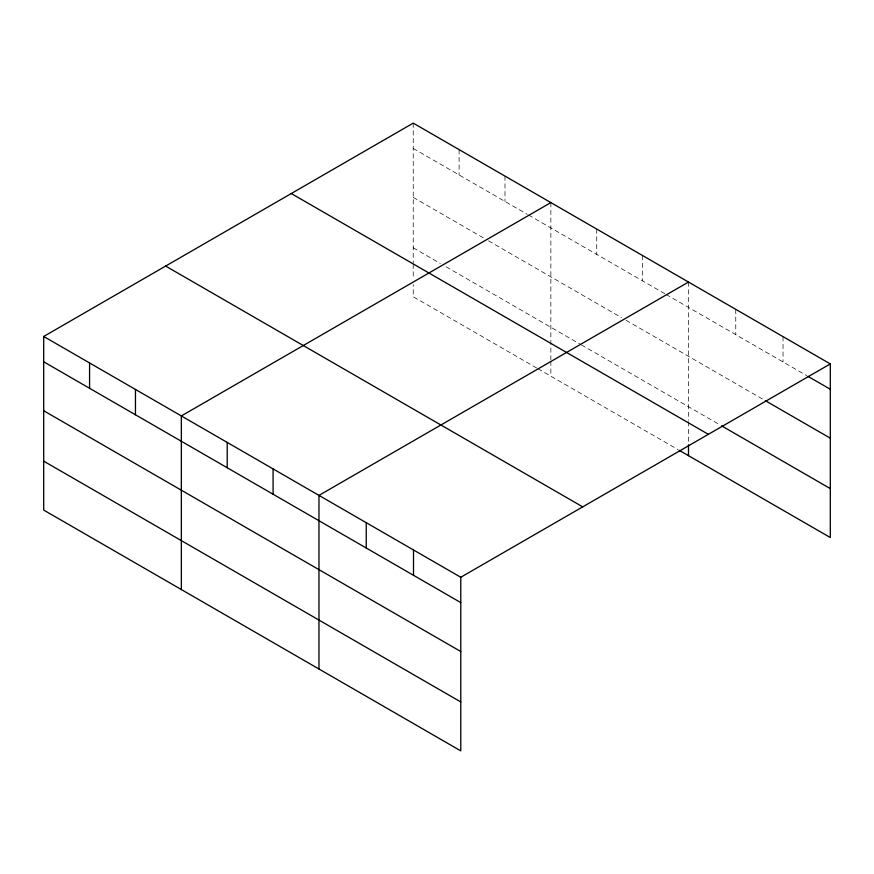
<?xml version="1.0" encoding="UTF-8"?>
<svg xmlns="http://www.w3.org/2000/svg" width="874" height="874" viewBox="0 0 874 874"><rect width="100%" height="100%" fill="white"/><g stroke="black" fill="none" stroke-linecap="round" stroke-linejoin="round"><path stroke-width="0.66" stroke-dasharray="4.37 3.28" d="M413.227 148.46L527.328 214.338M528.508 215.015L664.972 293.795M666.141 294.472L806.669 375.602M413.227 197.382L483.803 238.132M488.511 240.853L621.447 317.601M626.145 320.321L764.127 399.975M413.227 247.801L440.278 263.424M446.166 266.821L580.27 344.247M581.45 344.924L720.405 425.146M536.745 368.041L413.227 296.734L413.227 284.498M537.925 368.73L677.907 449.542M783.028 336.632L783.028 361.956M735.766 309.341L735.766 334.666M688.494 282.051L688.494 420.318M688.494 421.683L688.494 443.424M642.619 255.569L642.619 280.893M596.734 229.075L596.734 254.41M550.86 202.593L550.86 359.891M550.86 361.246L550.86 376.191M504.986 176.1L504.986 201.435M459.101 149.618L459.101 174.942M413.227 123.125L413.227 262.757M413.227 264.112L413.227 279.068"/><path stroke-width="1.31" d="M43.7 336.468L460.773 577.266L460.773 750.875L43.7 510.077L43.7 336.468L413.227 123.125L830.3 363.923L830.3 537.532L679.087 450.23M550.86 202.593L181.333 415.937L181.333 589.546M688.494 282.051L318.966 495.394L318.966 669.003M460.773 577.266L830.3 363.923M807.849 376.29L830.3 389.247M765.307 400.663L830.3 438.18M721.585 425.835L830.3 488.599M291.282 193.525L708.355 434.323M165.645 266.067L582.718 506.865M43.7 361.803L460.773 602.59M43.7 410.736L460.773 651.523M43.7 461.144L460.773 701.942M688.494 444.79L688.494 455.66M413.511 549.975L413.511 575.3M366.239 522.685L366.239 548.009M273.092 468.912L273.092 494.236M227.218 442.419L227.218 467.754M135.459 389.443L135.459 414.779M89.574 362.961L89.574 388.285"/></g></svg>
